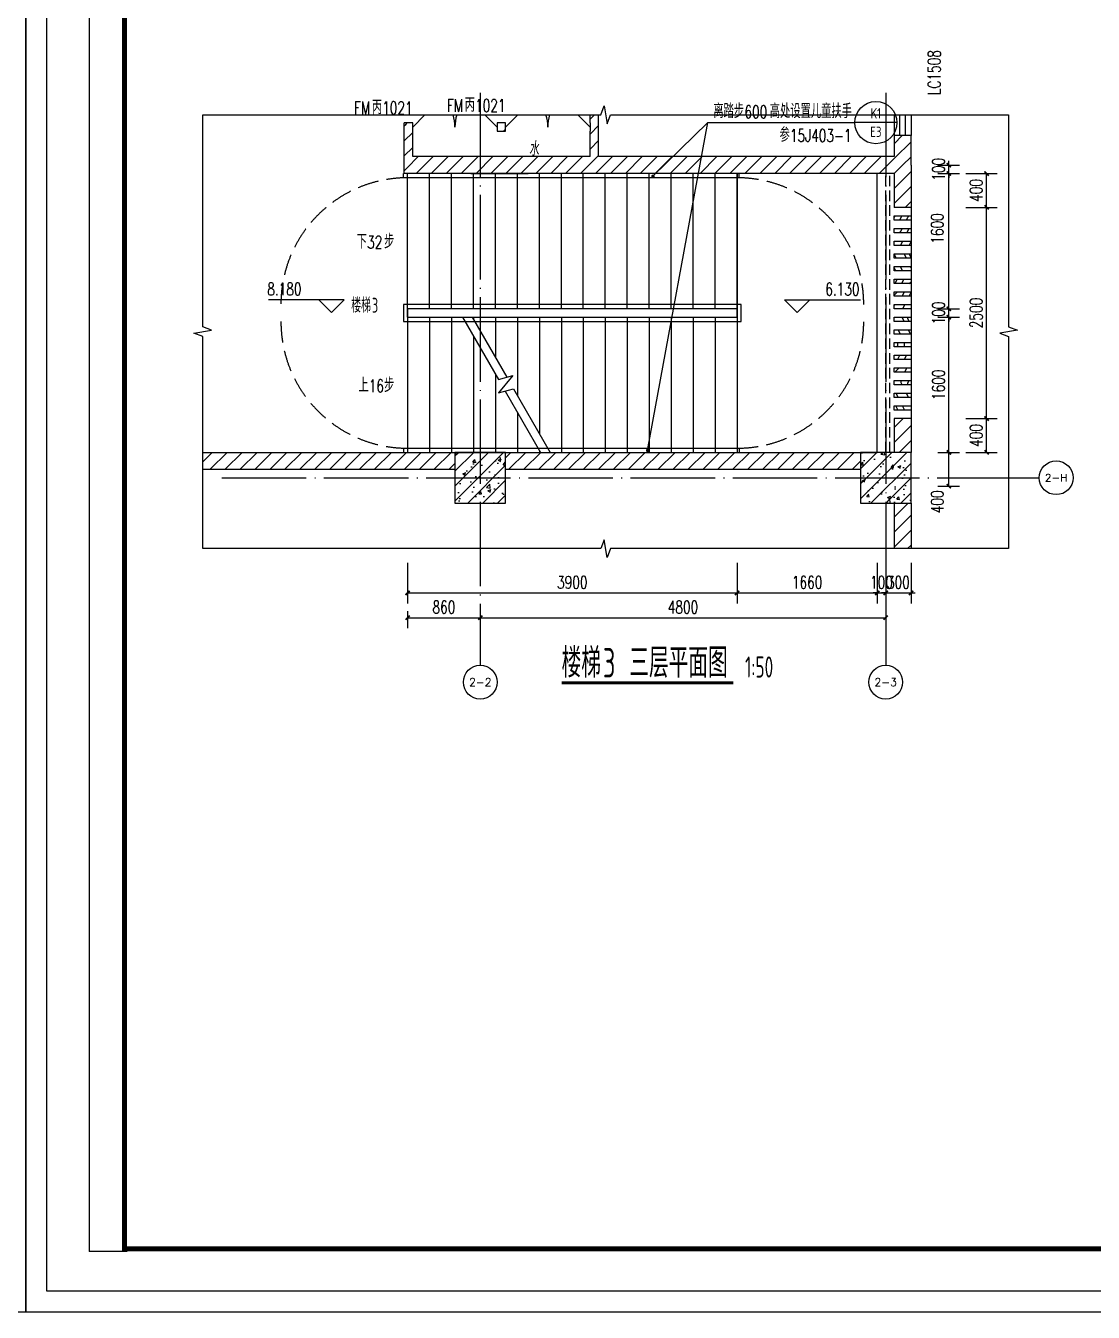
# Model space of a CAD drawing. Header units: millimetres. Extents: x -1048436 to -185795, y -983427 to 400387.
# Drawn here: x -536369 to -523730, y -688850 to -673625 of the extents above; entities that cross this region are included whole.
import ezdxf
from ezdxf.enums import TextEntityAlignment as Align

# ---------------------------------------------------------------- set-up
doc = ezdxf.new("R2010")
doc.units = ezdxf.units.MM
doc.header["$LTSCALE"] = 500
for name, pattern in [('A-FP_05$0$pln_L5$0$Col_L4$0$PHANTOM', [63.5, 31.75, -6.35, 6.35, -6.35, 6.35, -6.35]), ('DASH', [0.35, 0.25, -0.1]), ('DOTE', [2.42, 2, -0.2, 0.02, -0.2])]:
    doc.linetypes.add(name, pattern=pattern)
for name, color, linetype in [('C-SHET-TTLB', 11, 'Continuous'), ('COLUMN', 254, 'Continuous'), ('DIM_LEAD', 3, 'Continuous'), ('DIM_SYMB', 3, 'Continuous'), ('PUB_DIM', 3, 'Continuous'), ('PUB_HATCH', 8, 'Continuous'), ('PUB_TEXT', 7, 'Continuous'), ('STAIR', 2, 'Continuous'), ('WINDOW', 4, 'Continuous'), ('WINDOW_TEXT', 7, 'Continuous'), ('建-填充', 9, 'Continuous'), ('建-墙', 254, 'Continuous'), ('建-文字', 4, 'Continuous'), ('建-楼梯-扶手栏杆', 3, 'Continuous'), ('建-符号', 13, 'Continuous'), ('建-符号-门编号', 13, 'Continuous'), ('建-轴线', 16, 'DOTE'), ('建-门扇', 32, 'Continuous')]:
    doc.layers.add(name, color=color, linetype=linetype)
doc.styles.add('_TCH_AXIS', font='COMPLEX', dxfattribs={"bigfont": 'GBCBIG'})
doc.styles.add('_TCH_DIM', font='SIMPLEX', dxfattribs={"bigfont": 'GBCBIG'})
doc.styles.add('_TCH_DIM_T3', font='SIMPLEX', dxfattribs={"width": 0.705882, "bigfont": 'GBCBIG'})
doc.styles.add('_TCH_WINDOW', font='SIMPLEX', dxfattribs={"height": 3.5, "bigfont": 'GBCBIG'})
doc.styles.add('ECADI', font='hzs.shx', dxfattribs={"width": 0.7, "bigfont": 'hztxt.shx'})
doc.styles.add('XD2008', font='xd-hzs.shx', dxfattribs={"width": 0.7, "bigfont": 'xd-hztxt.shx'})
doc.dimstyles.new('_TCH_ARCH&&50', dxfattribs={"dimtxt": 148.75, "dimasz": 50, "dimexe": 125, "dimexo": 150, "dimgap": 50, "dimtad": 1, "dimdec": 0, "dimzin": 0, "dimdsep": 46, "dimtxsty": '_TCH_DIM_T3', "dimblk": 'ARCHTICK', "dimcen": 0.09, "dimclrt": 7, "dimazin": 2, "dimtfac": 1, "dimtdec": 0, "dimtix": 1, "dimtmove": 2, "dimatfit": 3, "dimldrblk": 'ARCHTICK', "dimfxl": 1, "dimtolj": 1, "dimtzin": 0, "dimarcsym": 0})
pattern_1 = [(45, (0, 89.76), (-88.388383, 88.388383), [])]
pattern_2 = [(45, (0, 0), (-88.388348, 88.388348), []), (50, (0, 0), (358.63009, -31.37607), [37.5, -412.5]), (355, (0, 0), (-69.37567, 376.09607), [30, -330]), (100.4514, (29.9, -2.6), (289.25469, 344.71977), [31.8701, -350.57106]), (46.1842, (0, 100), (533.62052, -82.7595), [56.25, -618.75]), (96.6356, (44.47, 93.1), (467.33135, 487.05894), [47.80514, -525.8565]), (351.1842, (0, 100), (467.33097, 487.0593), [45, -495]), (21, (50, 75), (298.45353, -201.30945), [37.5, -412.5]), (326, (50, 75), (121.65767, 362.57502), [30, -330]), (71.4514, (74.87, 58.22), (420.11131, 161.26525), [31.8701, -350.57106]), (37.5, (0, 0), (6.079928, 166.446927), [0, -326, 0, -335, 0, -331.25]), (7.5, (0, 0), (131.53477, 197.205856), [0, -191, 0, -318.5, 0, -126.25]), (327.5, (-111.5, 0), (266.911218, -11.277436), [0, -125, 0, -390, 0, -517.5]), (317.5, (-161.5, 0), (291.593085, 50.05249), [0, -162.5, 0, -259, 0, -367.5])]

# ---------------------------------------------------------------- blocks, each defined once
blk = doc.blocks.new('集团图框A1')
at = {"layer": 'C-SHET-TTLB'}
for p in [(259.85, -109.93), (268.85, -685.13)]:
    blk.add_line(p, (259.85, -685.13), dxfattribs=at)
for points in [[(1095.85, -95.53), (1095.85, -699.53), (244.85, -699.53), (244.85, -95.53)], [(1090.85, -100.53), (1090.85, -694.53), (249.85, -694.53), (249.85, -100.53)]]:
    blk.add_lwpolyline(points, close=True, dxfattribs=at)
at = {"layer": 'C-SHET-TTLB', "const_width": 1.2}
blk.add_lwpolyline([(268.25, -110.53), (1080.85, -110.53), (1080.85, -684.53), (268.25, -684.53)], close=True, dxfattribs=at)
at = {"color": 2, "style": 'ECADI', "width": 0.7}
for tag, p in [('序号1', (1009.72, -381.88)), ('记要1', (1037.92, -381.9)), ('日期1', (1073.26, -381.71)), ('序号2', (1009.72, -387.77)), ('记要2', (1037.92, -387.79)), ('日期2', (1073.26, -387.6)), ('序号3', (1009.72, -393.63)), ('记要3', (1037.92, -393.65)), ('日期3', (1073.26, -393.46)), ('序号4', (1009.72, -399.51)), ('记要4', (1037.92, -399.53)), ('日期4', (1073.26, -399.35)), ('合作设计单位', (1042.53, -542.75)), ('审定人', (1041.84, -561.74)), ('审核人', (1041.84, -571.23)), ('设计总负责人', (1041.84, -580.99)), ('专业负责人', (1041.84, -591.72)), ('校对人', (1041.84, -601.96)), ('设计人', (1041.84, -611.83)), ('建设单位上', (1044.38, -619.93)), ('建设单位中', (1044.38, -623.89)), ('建设单位下', (1044.38, -627.74)), ('项目名称上', (1044.35, -632.3)), ('项目名称中', (1044.35, -636.38)), ('项目名称下', (1044.35, -640.33)), ('子项', (1043.59, -646.93)), ('图名上', (1044.47, -653.59)), ('图名中', (1044.47, -657.5)), ('图名下', (1044.47, -661.62)), ('工程编号', (1027.1, -667.58)), ('阶段', (1063.92, -667.61)), ('比例', (1025.96, -674.19)), ('专业', (1063.72, -673.97)), ('日期', (1026.1, -680.73)), ('图别、图号', (1066.05, -680.84))]:
    blk.add_attdef(tag, text='', height=3.5, dxfattribs=at).set_placement(p, align=Align.MIDDLE)
blk = doc.blocks.new('A1')
blk.add_blockref('集团图框A1', (-609654.51, -640037.88))
blk = doc.blocks.new('_ArchTick')
at = {"color": 0, "linetype": 'ByBlock', "const_width": 0.4}
blk.add_lwpolyline([(-0.5, -0.5), (0.5, 0.5)], dxfattribs=at)
blk = doc.blocks.new('*D224')
at = {"layer": 'Defpoints', "color": 0, "transparency": 16777216}
for p in [(-525388, -675374), (-524993, -675374), (-525388, -675774)]:
    blk.add_point(p, dxfattribs=at)
at = {"layer": 'PUB_DIM', "color": 0, "lineweight": -2, "transparency": 16777216}
for p, q in [((-525238, -675374), (-524868, -675374)), ((-524993, -675774), (-524993, -675374)), ((-525238, -675774), (-524868, -675774))]:
    blk.add_line(p, q, dxfattribs=at)
at = {"layer": 'PUB_DIM', "color": 0, "lineweight": -2, "transparency": 16777216, "xscale": 50, "yscale": 50, "zscale": 50}
for p, rotation in [((-524993, -675374), 90), ((-524993, -675774), 270)]:
    blk.add_blockref('_ArchTick', p, dxfattribs=dict(at, rotation=rotation))
at = {"layer": 'PUB_DIM', "color": 7, "transparency": 16777216, "insert": (-525118, -675574), "char_height": 148.8, "attachment_point": 5, "rotation": 90, "style": '_TCH_DIM_T3'}
blk.add_mtext('\\A1;400', dxfattribs=at)
blk = doc.blocks.new('*D225')
at = {"layer": 'Defpoints', "color": 0, "transparency": 16777216}
for p in [(-525388, -675774), (-524993, -675774), (-525388, -678274)]:
    blk.add_point(p, dxfattribs=at)
at = {"layer": 'PUB_DIM', "color": 0, "lineweight": -2, "transparency": 16777216}
for p, q in [((-525238, -675774), (-524868, -675774)), ((-524993, -678274), (-524993, -675774)), ((-525238, -678274), (-524868, -678274))]:
    blk.add_line(p, q, dxfattribs=at)
at = {"layer": 'PUB_DIM', "color": 0, "lineweight": -2, "transparency": 16777216, "xscale": 50, "yscale": 50, "zscale": 50}
for p, rotation in [((-524993, -675774), 90), ((-524993, -678274), 270)]:
    blk.add_blockref('_ArchTick', p, dxfattribs=dict(at, rotation=rotation))
at = {"layer": 'PUB_DIM', "color": 7, "transparency": 16777216, "insert": (-525118, -677024), "char_height": 148.8, "attachment_point": 5, "rotation": 90, "style": '_TCH_DIM_T3'}
blk.add_mtext('\\A1;2500', dxfattribs=at)
blk = doc.blocks.new('*D226')
at = {"layer": 'Defpoints', "color": 0, "transparency": 16777216}
for p in [(-525388, -678274), (-524993, -678274), (-525388, -678674)]:
    blk.add_point(p, dxfattribs=at)
at = {"layer": 'PUB_DIM', "color": 0, "lineweight": -2, "transparency": 16777216}
for p, q in [((-525238, -678274), (-524868, -678274)), ((-524993, -678674), (-524993, -678274)), ((-525238, -678674), (-524868, -678674))]:
    blk.add_line(p, q, dxfattribs=at)
at = {"layer": 'PUB_DIM', "color": 0, "lineweight": -2, "transparency": 16777216, "xscale": 50, "yscale": 50, "zscale": 50}
for p, rotation in [((-524993, -678274), 90), ((-524993, -678674), 270)]:
    blk.add_blockref('_ArchTick', p, dxfattribs=dict(at, rotation=rotation))
at = {"layer": 'PUB_DIM', "color": 7, "transparency": 16777216, "insert": (-525118, -678474), "char_height": 148.8, "attachment_point": 5, "rotation": 90, "style": '_TCH_DIM_T3'}
blk.add_mtext('\\A1;400', dxfattribs=at)
blk = doc.blocks.new('*D2560')
at = {"layer": 'Defpoints', "color": 0, "transparency": 16777216}
for p in [(-531848, -680404), (-530988, -680404), (-530988, -680630)]:
    blk.add_point(p, dxfattribs=at)
at = {"layer": 'PUB_DIM', "color": 0, "lineweight": -2, "transparency": 16777216}
for p, q in [((-531848, -680554), (-531848, -680755)), ((-530988, -680554), (-530988, -680755)), ((-531848, -680630), (-530988, -680630))]:
    blk.add_line(p, q, dxfattribs=at)
at = {"layer": 'PUB_DIM', "color": 0, "lineweight": -2, "transparency": 16777216, "xscale": 50, "yscale": 50, "zscale": 50, "rotation": 180}
blk.add_blockref('_ArchTick', (-531848, -680630), dxfattribs=at)
at = {"layer": 'PUB_DIM', "color": 0, "lineweight": -2, "transparency": 16777216, "xscale": 50, "yscale": 50, "zscale": 50}
blk.add_blockref('_ArchTick', (-530988, -680630), dxfattribs=at)
at = {"layer": 'PUB_DIM', "color": 7, "transparency": 16777216, "insert": (-531418, -680505), "char_height": 148.8, "attachment_point": 5, "style": '_TCH_DIM_T3'}
blk.add_mtext('\\A1;860', dxfattribs=at)
blk = doc.blocks.new('*D2561')
at = {"layer": 'Defpoints', "color": 0, "transparency": 16777216}
for p in [(-530988, -680404), (-526188, -680404), (-526188, -680630)]:
    blk.add_point(p, dxfattribs=at)
at = {"layer": 'PUB_DIM', "color": 0, "lineweight": -2, "transparency": 16777216}
for p, q in [((-530988, -680554), (-530988, -680755)), ((-526188, -680554), (-526188, -680755)), ((-530988, -680630), (-526188, -680630))]:
    blk.add_line(p, q, dxfattribs=at)
at = {"layer": 'PUB_DIM', "color": 0, "lineweight": -2, "transparency": 16777216, "xscale": 50, "yscale": 50, "zscale": 50, "rotation": 180}
blk.add_blockref('_ArchTick', (-530988, -680630), dxfattribs=at)
at = {"layer": 'PUB_DIM', "color": 0, "lineweight": -2, "transparency": 16777216, "xscale": 50, "yscale": 50, "zscale": 50}
blk.add_blockref('_ArchTick', (-526188, -680630), dxfattribs=at)
at = {"layer": 'PUB_DIM', "color": 7, "transparency": 16777216, "insert": (-528588, -680505), "char_height": 148.8, "attachment_point": 5, "style": '_TCH_DIM_T3'}
blk.add_mtext('\\A1;4800', dxfattribs=at)
blk = doc.blocks.new('*D2562')
at = {"layer": 'Defpoints', "color": 0, "transparency": 16777216}
for p in [(-531848, -679831), (-527948, -679831), (-527948, -680337)]:
    blk.add_point(p, dxfattribs=at)
at = {"layer": 'PUB_DIM', "color": 0, "lineweight": -2, "transparency": 16777216}
for p, q in [((-531848, -679981), (-531848, -680462)), ((-527948, -679981), (-527948, -680462)), ((-531848, -680337), (-527948, -680337))]:
    blk.add_line(p, q, dxfattribs=at)
at = {"layer": 'PUB_DIM', "color": 0, "lineweight": -2, "transparency": 16777216, "xscale": 50, "yscale": 50, "zscale": 50, "rotation": 180}
blk.add_blockref('_ArchTick', (-531848, -680337), dxfattribs=at)
at = {"layer": 'PUB_DIM', "color": 0, "lineweight": -2, "transparency": 16777216, "xscale": 50, "yscale": 50, "zscale": 50}
blk.add_blockref('_ArchTick', (-527948, -680337), dxfattribs=at)
at = {"layer": 'PUB_DIM', "color": 7, "transparency": 16777216, "insert": (-529898, -680212), "char_height": 148.8, "attachment_point": 5, "style": '_TCH_DIM_T3'}
blk.add_mtext('\\A1;3900', dxfattribs=at)
blk = doc.blocks.new('*D2563')
at = {"layer": 'Defpoints', "color": 0, "transparency": 16777216}
for p in [(-527948, -679831), (-526288, -679831), (-526288, -680337)]:
    blk.add_point(p, dxfattribs=at)
at = {"layer": 'PUB_DIM', "color": 0, "lineweight": -2, "transparency": 16777216}
for p, q in [((-527948, -679981), (-527948, -680462)), ((-526288, -679981), (-526288, -680462)), ((-527948, -680337), (-526288, -680337))]:
    blk.add_line(p, q, dxfattribs=at)
at = {"layer": 'PUB_DIM', "color": 0, "lineweight": -2, "transparency": 16777216, "xscale": 50, "yscale": 50, "zscale": 50, "rotation": 180}
blk.add_blockref('_ArchTick', (-527948, -680337), dxfattribs=at)
at = {"layer": 'PUB_DIM', "color": 0, "lineweight": -2, "transparency": 16777216, "xscale": 50, "yscale": 50, "zscale": 50}
blk.add_blockref('_ArchTick', (-526288, -680337), dxfattribs=at)
at = {"layer": 'PUB_DIM', "color": 7, "transparency": 16777216, "insert": (-527118, -680212), "char_height": 148.8, "attachment_point": 5, "style": '_TCH_DIM_T3'}
blk.add_mtext('\\A1;1660', dxfattribs=at)
blk = doc.blocks.new('*D2564')
at = {"layer": 'Defpoints', "color": 0, "transparency": 16777216}
for p in [(-526288, -679831), (-526188, -679831), (-526188, -680337)]:
    blk.add_point(p, dxfattribs=at)
at = {"layer": 'PUB_DIM', "color": 0, "lineweight": -2, "transparency": 16777216}
for p, q in [((-526288, -679981), (-526288, -680462)), ((-526188, -679981), (-526188, -680462)), ((-526288, -680337), (-526338, -680337)), ((-526288, -680337), (-526188, -680337)), ((-526188, -680337), (-526138, -680337))]:
    blk.add_line(p, q, dxfattribs=at)
at = {"layer": 'PUB_DIM', "color": 0, "lineweight": -2, "transparency": 16777216, "xscale": 50, "yscale": 50, "zscale": 50}
blk.add_blockref('_ArchTick', (-526288, -680337), dxfattribs=at)
at = {"layer": 'PUB_DIM', "color": 0, "lineweight": -2, "transparency": 16777216, "xscale": 50, "yscale": 50, "zscale": 50, "rotation": 180}
blk.add_blockref('_ArchTick', (-526188, -680337), dxfattribs=at)
at = {"layer": 'PUB_DIM', "color": 7, "transparency": 16777216, "insert": (-526238, -680212), "char_height": 148.8, "attachment_point": 5, "style": '_TCH_DIM_T3'}
blk.add_mtext('\\A1;100', dxfattribs=at)
blk = doc.blocks.new('*D2565')
at = {"layer": 'Defpoints', "color": 0, "transparency": 16777216}
for p in [(-526188, -679831), (-525888, -679831), (-525888, -680337)]:
    blk.add_point(p, dxfattribs=at)
at = {"layer": 'PUB_DIM', "color": 0, "lineweight": -2, "transparency": 16777216}
for p, q in [((-526188, -679981), (-526188, -680462)), ((-525888, -679981), (-525888, -680462)), ((-526188, -680337), (-526238, -680337)), ((-526188, -680337), (-525888, -680337)), ((-525888, -680337), (-525838, -680337))]:
    blk.add_line(p, q, dxfattribs=at)
at = {"layer": 'PUB_DIM', "color": 0, "lineweight": -2, "transparency": 16777216, "xscale": 50, "yscale": 50, "zscale": 50}
blk.add_blockref('_ArchTick', (-526188, -680337), dxfattribs=at)
at = {"layer": 'PUB_DIM', "color": 0, "lineweight": -2, "transparency": 16777216, "xscale": 50, "yscale": 50, "zscale": 50, "rotation": 180}
blk.add_blockref('_ArchTick', (-525888, -680337), dxfattribs=at)
at = {"layer": 'PUB_DIM', "color": 7, "transparency": 16777216, "insert": (-526038, -680212), "char_height": 148.8, "attachment_point": 5, "style": '_TCH_DIM_T3'}
blk.add_mtext('\\A1;300', dxfattribs=at)
blk = doc.blocks.new('*D2581')
at = {"layer": 'Defpoints', "color": 0, "transparency": 16777216}
for p in [(-525721, -675274), (-525721, -675374), (-525440, -675274)]:
    blk.add_point(p, dxfattribs=at)
at = {"layer": 'PUB_DIM', "color": 0, "lineweight": -2, "transparency": 16777216}
for p, q in [((-525440, -675274), (-525440, -675224)), ((-525571, -675274), (-525315, -675274)), ((-525571, -675374), (-525315, -675374)), ((-525440, -675374), (-525440, -675274)), ((-525440, -675374), (-525440, -675424))]:
    blk.add_line(p, q, dxfattribs=at)
at = {"layer": 'PUB_DIM', "color": 0, "lineweight": -2, "transparency": 16777216, "xscale": 50, "yscale": 50, "zscale": 50}
for p, rotation in [((-525440, -675274), 270), ((-525440, -675374), 90)]:
    blk.add_blockref('_ArchTick', p, dxfattribs=dict(at, rotation=rotation))
at = {"layer": 'PUB_DIM', "color": 7, "transparency": 16777216, "insert": (-525564, -675324), "char_height": 148.8, "attachment_point": 5, "rotation": 90, "style": '_TCH_DIM_T3'}
blk.add_mtext('\\A1;100', dxfattribs=at)
blk = doc.blocks.new('*D2582')
at = {"layer": 'Defpoints', "color": 0, "transparency": 16777216}
for p in [(-525721, -675374), (-525440, -675374), (-525721, -676974)]:
    blk.add_point(p, dxfattribs=at)
at = {"layer": 'PUB_DIM', "color": 0, "lineweight": -2, "transparency": 16777216}
for p, q in [((-525571, -675374), (-525315, -675374)), ((-525440, -676974), (-525440, -675374)), ((-525571, -676974), (-525315, -676974))]:
    blk.add_line(p, q, dxfattribs=at)
at = {"layer": 'PUB_DIM', "color": 0, "lineweight": -2, "transparency": 16777216, "xscale": 50, "yscale": 50, "zscale": 50}
for p, rotation in [((-525440, -675374), 90), ((-525440, -676974), 270)]:
    blk.add_blockref('_ArchTick', p, dxfattribs=dict(at, rotation=rotation))
at = {"layer": 'PUB_DIM', "color": 7, "transparency": 16777216, "insert": (-525577, -676024), "char_height": 148.8, "attachment_point": 5, "rotation": 90, "style": '_TCH_DIM_T3'}
blk.add_mtext('\\A1;1600', dxfattribs=at)
blk = doc.blocks.new('*D2583')
at = {"layer": 'Defpoints', "color": 0, "transparency": 16777216}
for p in [(-525721, -676974), (-525440, -676974), (-525721, -677074)]:
    blk.add_point(p, dxfattribs=at)
at = {"layer": 'PUB_DIM', "color": 0, "lineweight": -2, "transparency": 16777216}
for p, q in [((-525571, -676974), (-525315, -676974)), ((-525440, -676974), (-525440, -676924)), ((-525440, -677074), (-525440, -676974)), ((-525571, -677074), (-525315, -677074)), ((-525440, -677074), (-525440, -677124))]:
    blk.add_line(p, q, dxfattribs=at)
at = {"layer": 'PUB_DIM', "color": 0, "lineweight": -2, "transparency": 16777216, "xscale": 50, "yscale": 50, "zscale": 50}
for p, rotation in [((-525440, -676974), 270), ((-525440, -677074), 90)]:
    blk.add_blockref('_ArchTick', p, dxfattribs=dict(at, rotation=rotation))
at = {"layer": 'PUB_DIM', "color": 7, "transparency": 16777216, "insert": (-525564, -677024), "char_height": 148.8, "attachment_point": 5, "rotation": 90, "style": '_TCH_DIM_T3'}
blk.add_mtext('\\A1;100', dxfattribs=at)
blk = doc.blocks.new('*D2584')
at = {"layer": 'Defpoints', "color": 0, "transparency": 16777216}
for p in [(-525721, -677074), (-525440, -677074), (-525721, -678674)]:
    blk.add_point(p, dxfattribs=at)
at = {"layer": 'PUB_DIM', "color": 0, "lineweight": -2, "transparency": 16777216}
for p, q in [((-525571, -677074), (-525315, -677074)), ((-525440, -678674), (-525440, -677074)), ((-525571, -678674), (-525315, -678674))]:
    blk.add_line(p, q, dxfattribs=at)
at = {"layer": 'PUB_DIM', "color": 0, "lineweight": -2, "transparency": 16777216, "xscale": 50, "yscale": 50, "zscale": 50}
for p, rotation in [((-525440, -677074), 90), ((-525440, -678674), 270)]:
    blk.add_blockref('_ArchTick', p, dxfattribs=dict(at, rotation=rotation))
at = {"layer": 'PUB_DIM', "color": 7, "transparency": 16777216, "insert": (-525564, -677874), "char_height": 148.8, "attachment_point": 5, "rotation": 90, "style": '_TCH_DIM_T3'}
blk.add_mtext('\\A1;1600', dxfattribs=at)
blk = doc.blocks.new('*D2585')
at = {"layer": 'Defpoints', "color": 0, "transparency": 16777216}
for p in [(-525721, -678674), (-525440, -678674), (-525721, -679074)]:
    blk.add_point(p, dxfattribs=at)
at = {"layer": 'PUB_DIM', "color": 0, "lineweight": -2, "transparency": 16777216}
for p, q in [((-525571, -678674), (-525315, -678674)), ((-525440, -679074), (-525440, -678674)), ((-525571, -679074), (-525315, -679074))]:
    blk.add_line(p, q, dxfattribs=at)
at = {"layer": 'PUB_DIM', "color": 0, "lineweight": -2, "transparency": 16777216, "xscale": 50, "yscale": 50, "zscale": 50}
for p, rotation in [((-525440, -678674), 90), ((-525440, -679074), 270)]:
    blk.add_blockref('_ArchTick', p, dxfattribs=dict(at, rotation=rotation))
at = {"layer": 'PUB_DIM', "color": 7, "transparency": 16777216, "insert": (-525577, -679259), "char_height": 148.8, "attachment_point": 5, "rotation": 90, "style": '_TCH_DIM_T3'}
blk.add_mtext('\\A1;400', dxfattribs=at)

msp = doc.modelspace()

# ---------------------------------------------------------------- hatches: boundary and pattern name
at = {"layer": 'PUB_HATCH'}
h = msp.add_hatch(dxfattribs=at)
h.set_pattern_fill('钢筋混凝土', color=256, scale=50, style=0)
h.set_pattern_definition(pattern_2)
h.paths.add_polyline_path([(-531287.8, -679274.3), (-530687.8, -679274.3), (-530687.8, -678674.3), (-531287.8, -678674.3)])
h = msp.add_hatch(dxfattribs=at)
h.set_pattern_fill('钢筋混凝土', color=256, scale=50, style=0)
h.set_pattern_definition(pattern_2)
h.paths.add_polyline_path([(-526487.8, -679274.3), (-525887.8, -679274.3), (-525887.8, -678674.3), (-526487.8, -678674.3)])
at = {"layer": '建-填充'}
h = msp.add_hatch(dxfattribs=at)
h.set_pattern_fill('普通砖', color=256, scale=50, style=0)
h.set_pattern_definition(pattern_1)
h.paths.add_polyline_path([(-531887.9, -675374.3), (-531787.8, -675174.3), (-531787.8, -674874.3), (-531887.8, -674774.3)])
h = msp.add_hatch(dxfattribs=at)
h.set_pattern_fill('普通砖', color=256, scale=50, style=0)
h.set_pattern_definition(pattern_1)
h.paths.add_polyline_path([(-531787.8, -674874.3), (-531787.8, -674774.3), (-531887.8, -674774.3)])
h = msp.add_hatch(dxfattribs=at)
h.set_pattern_fill('普通砖', color=256, scale=50, style=0)
h.set_pattern_definition(pattern_1)
h.paths.add_polyline_path([(-530688.1, -674774.3), (-530787.8, -674774.3), (-530787.8, -674874.3), (-530688.1, -674874.3)])
h = msp.add_hatch(dxfattribs=at)
h.set_pattern_fill('普通砖', color=256, scale=50, style=0)
h.set_pattern_definition(pattern_1)
h.paths.add_polyline_path([(-529686.5, -674774.3), (-529688.1, -674774.3), (-529688.1, -674874.3), (-529686.5, -674874.3), (-529653.2, -674807.7)])
h = msp.add_hatch(dxfattribs=at)
h.set_pattern_fill('普通砖', color=256, scale=50, style=0)
h.set_pattern_definition(pattern_1)
h.paths.add_polyline_path([(-529653.3, -675241), (-529586.6, -675174.3), (-529586.5, -674774.3), (-529653.2, -674807.7), (-529686.5, -674874.3), (-529686.6, -675174.3)])
h = msp.add_hatch(dxfattribs=at)
h.set_pattern_fill('普通砖', color=256, scale=50, style=0)
h.set_pattern_definition(pattern_1)
h.paths.add_polyline_path([(-529653.2, -674807.7), (-529586.5, -674774.3), (-529586.5, -674679.5), (-529686.5, -674679.4), (-529686.5, -674774.3)])
h = msp.add_hatch(dxfattribs=at)
h.set_pattern_fill('普通砖', color=256, scale=50, style=0)
h.set_pattern_definition(pattern_1)
h.paths.add_polyline_path([(-525887.8, -675274.3), (-525887.8, -674924.3), (-526087.8, -674924.3), (-526087.8, -675174.3), (-526021.2, -675274.3)])
h = msp.add_hatch(dxfattribs=at)
h.set_pattern_fill('普通砖', color=256, scale=50, style=0)
h.set_pattern_definition(pattern_1)
h.paths.add_polyline_path([(-529653.3, -675241), (-529686.6, -675174.3), (-531787.8, -675174.3), (-531887.9, -675374.3), (-529686.6, -675374.3)])
h = msp.add_hatch(dxfattribs=at)
h.set_pattern_fill('普通砖', color=256, scale=50, style=0)
h.set_pattern_definition(pattern_1)
h.paths.add_polyline_path([(-526021.2, -675274.3), (-526087.8, -675174.3), (-529586.6, -675174.3), (-529653.3, -675241), (-529686.6, -675374.3), (-526087.8, -675374.3)])
h = msp.add_hatch(dxfattribs=at)
h.set_pattern_fill('普通砖', color=256, scale=50, style=0)
h.set_pattern_definition(pattern_1)
h.paths.add_polyline_path([(-526021.2, -675274.3), (-526087.8, -675374.3), (-526087.8, -675774.3), (-525887.8, -675774.3), (-525887.8, -675274.3)])
at = {"layer": '建-填充', "linetype": 'A-FP_05$0$pln_L5$0$Col_L4$0$PHANTOM'}
h = msp.add_hatch(dxfattribs=at)
h.set_pattern_fill('木纹01', color=256, scale=200, angle=90)
h.set_pattern_definition([(90, (-1109725.7, 42628.4), (-800, 800), [40, -760]), (90, (-1109805.7, 42068.4), (-800, 800), [80, -720]), (90, (-1109845.7, 42588.4), (-800, 800), [40, -760]), (90, (-1109925.7, 42108.4), (-800, 800), [40, -760]), (90, (-1109965.7, 42588.4), (-800, 800), [40, -760]), (90, (-1110005.7, 42148.4), (-800, 800), [40, -760]), (90, (-1110045.7, 42588.4), (-800, 800), [40, -760]), (90, (-1110125.7, 42148.4), (-800, 800), [40, -440, 40, -280]), (90, (-1110205.7, 42148.4), (-800, 800), [80, -400, 40, -280]), (90, (-1110325.7, 42108.4), (-800, 800), [40, -120, 40, -320, 40, -240]), (90, (-1110405.7, 42068.4), (-800, 800), [40, -160, 80, -520]), (90, (-1110445.7, 42588.4), (-800, 800), [40, -760]), (90, (-1110485.7, 42068.4), (-800, 800), [40, -200, 40, -520]), (135, (-1109725.7, 41988.4), (-800, 1e-13), [113.1368, -1018.23405]), (135, (-1109725.7, 42668.4), (-800, 1e-13), [226.27416, -905.0967]), (135, (-1110125.7, 42668.4), (-800, 1e-13), [56.568, -1074.80285]), (135, (-1110205.7, 41988.4), (-800, 1e-13), [169.7056, -961.66525]), (135, (-1110205.7, 42668.4), (-800, 1e-13), [282.8427, -848.5281]), (135, (-1110325.7, 42668.4), (-800, 1e-13), [169.7056, -961.66525]), (45, (-1110405.7, 42508.4), (2e-13, 800), [56.568, -1074.80285]), (45, (-1109765.7, 42228.4), (2e-13, 800), [113.1368, -1018.23405]), (45, (-1110085.7, 42268.4), (2e-13, 800), [113.1368, -1018.23405]), (45, (-1109925.7, 42508.4), (2e-13, 800), [113.1368, -1018.23405]), (45, (-1110245.7, 42468.4), (2e-13, 800), [113.1368, -1018.23405]), (45, (-1110325.7, 42508.4), (2e-13, 800), [169.7056, -961.66525]), (45, (-1109845.7, 42308.4), (2e-13, 800), [169.7056, -961.66525]), (45, (-1109885.7, 42428.4), (2e-13, 800), [169.7056, -961.66525]), (45, (-1110165.7, 42308.4), (2e-13, 800), [169.7056, -961.66525]), (45, (-1110205.7, 42388.4), (2e-13, 800), [169.7056, -961.66525]), (116.56505, (-1109885.7, 42028.4), (-3e-07, 800), [89.4427, -1699.41166]), (116.56505, (-1109845.7, 42628.4), (-3e-07, 800), [357.7709, -1431.0835]), (116.56505, (-1109965.7, 42628.4), (-3e-07, 800), [357.7709, -1431.0835]), (116.56505, (-1110045.7, 42628.4), (-3e-07, 800), [357.7712, -536, 178.888, -716.19518]), (116.56505, (-1110165.7, 42708.4), (-3e-07, 800), [89.4427, -1699.41166]), (116.56505, (-1110445.7, 41988.4), (-3e-07, 800), [89.4427, -1699.41166]), (116.56505, (-1110445.7, 42628.4), (-3e-07, 800), [178.88544, -1609.96894]), (63.43495, (-1109725.7, 42428.4), (3e-07, 800), [178.88544, -1609.96894]), (63.43495, (-1109925.7, 42148.4), (3e-07, 800), [178.88544, -1609.96894]), (63.43495, (-1109805.7, 42148.4), (3e-07, 800), [89.4427, -1699.40894]), (63.43495, (-1110005.7, 42188.4), (3e-07, 800), [268.32816, -1520.5262]), (63.43495, (-1110005.7, 42348.4), (3e-07, 800), [178.88544, -1609.96894]), (63.43495, (-1110045.7, 42428.4), (3e-07, 800), [178.88544, -1609.96894]), (63.43495, (-1110125.7, 42188.4), (3e-07, 800), [89.4427, -1699.40894]), (63.43495, (-1110205.7, 42228.4), (3e-07, 800), [89.4427, -1699.40894]), (63.43495, (-1110365.7, 42548.4), (3e-07, 800), [89.4427, -1699.40894]), (63.43495, (-1110085.7, 42508.4), (3e-07, 800), [89.4427, -1699.40894]), (63.43495, (-1110325.7, 42148.4), (3e-07, 800), [268.32816, -1520.5262]), (63.43495, (-1110405.7, 42108.4), (3e-07, 800), [178.88544, -1609.96894]), (63.43495, (-1110165.7, 42548.4), (3e-07, 800), [89.44, -804.96, 89.44, -805.01438]), (63.43495, (-1110325.7, 42308.4), (3e-07, 800), [178.88544, -1609.96894]), (63.43495, (-1110405.7, 42348.4), (3e-07, 800), [178.88544, -1609.96894]), (63.43495, (-1110485.7, 42108.4), (3e-07, 800), [178.88544, -1609.96894]), (63.43495, (-1110485.7, 42348.4), (3e-07, 800), [178.88544, -1609.96894])])
h.paths.add_polyline_path([(-526087.8, -675924.3), (-526087.8, -675874.3), (-525887.8, -675874.3), (-525887.8, -675924.3)])
h.paths.add_polyline_path([(-526087.8, -676074.3), (-526087.8, -676024.3), (-525887.8, -676024.3), (-525887.8, -676074.3)])
h.paths.add_polyline_path([(-526087.8, -676224.3), (-526087.8, -676174.3), (-525887.8, -676174.3), (-525887.8, -676224.3)])
h.paths.add_polyline_path([(-526087.8, -676374.3), (-526087.8, -676324.3), (-525887.8, -676324.3), (-525887.8, -676374.3)])
h.paths.add_polyline_path([(-526087.8, -676524.3), (-526087.8, -676474.3), (-525887.8, -676474.3), (-525887.8, -676524.3)])
h.paths.add_polyline_path([(-526087.8, -676674.3), (-526087.8, -676624.3), (-525887.8, -676624.3), (-525887.8, -676674.3)])
h.paths.add_polyline_path([(-526087.8, -676824.3), (-526087.8, -676774.3), (-525887.8, -676774.3), (-525887.8, -676824.3)])
h.paths.add_polyline_path([(-526087.8, -676974.3), (-526087.8, -676924.3), (-525887.8, -676924.3), (-525887.8, -676974.3)])
h.paths.add_polyline_path([(-526087.8, -677124.3), (-526087.8, -677074.3), (-525887.8, -677074.3), (-525887.8, -677124.3)])
h.paths.add_polyline_path([(-526087.8, -677274.3), (-526087.8, -677224.3), (-525887.8, -677224.3), (-525887.8, -677274.3)])
h.paths.add_polyline_path([(-526087.8, -677424.3), (-526087.8, -677374.3), (-525887.8, -677374.3), (-525887.8, -677424.3)])
h.paths.add_polyline_path([(-526087.8, -677574.3), (-526087.8, -677524.3), (-525887.8, -677524.3), (-525887.8, -677574.3)])
h.paths.add_polyline_path([(-526087.8, -677724.3), (-526087.8, -677674.3), (-525887.8, -677674.3), (-525887.8, -677724.3)])
h.paths.add_polyline_path([(-526087.8, -677874.3), (-526087.8, -677824.3), (-525887.8, -677824.3), (-525887.8, -677874.3)])
h.paths.add_polyline_path([(-526087.8, -678024.3), (-526087.8, -677974.3), (-525887.8, -677974.3), (-525887.8, -678024.3)])
h.paths.add_polyline_path([(-526087.8, -678174.3), (-526087.8, -678124.3), (-525887.8, -678124.3), (-525887.8, -678174.3)])
at = {"layer": '建-填充'}
h = msp.add_hatch(dxfattribs=at)
h.set_pattern_fill('普通砖', color=256, scale=50, style=0)
h.set_pattern_definition(pattern_1)
h.paths.add_polyline_path([(-526087.8, -678674.3), (-525887.8, -678674.3), (-525887.8, -678274.3), (-526087.8, -678274.3)])
h = msp.add_hatch(dxfattribs=at)
h.set_pattern_fill('普通砖', color=256, scale=50, style=0)
h.set_pattern_definition(pattern_1)
h.paths.add_polyline_path([(-531287.8, -678874.3), (-531287.8, -678674.3), (-534273, -678674.3), (-534273, -678874.3)])
h = msp.add_hatch(dxfattribs=at)
h.set_pattern_fill('普通砖', color=256, scale=50, style=0)
h.set_pattern_definition(pattern_1)
h.paths.add_polyline_path([(-526487.8, -678874.3), (-526487.8, -678674.3), (-530687.8, -678674.3), (-530687.8, -678874.3)])
h = msp.add_hatch(dxfattribs=at)
h.set_pattern_fill('普通砖', color=256, scale=50, style=0)
h.set_pattern_definition(pattern_1)
h.paths.add_polyline_path([(-525887.8, -679274.3), (-526087.8, -679274.3), (-526087.8, -679812), (-525887.8, -679812)])

# ---------------------------------------------------------------- linework, layer by layer
msp.add_line((-525887.8, -675724.3), (-525887.8, -678674.3))
for points in [[(-526087.8, -675924.3), (-526087.8, -675874.3), (-525887.8, -675874.3), (-525887.8, -675924.3)], [(-526087.8, -676074.3), (-526087.8, -676024.3), (-525887.8, -676024.3), (-525887.8, -676074.3)], [(-526087.8, -676224.3), (-526087.8, -676174.3), (-525887.8, -676174.3), (-525887.8, -676224.3)], [(-526087.8, -676374.3), (-526087.8, -676324.3), (-525887.8, -676324.3), (-525887.8, -676374.3)], [(-526087.8, -676524.3), (-526087.8, -676474.3), (-525887.8, -676474.3), (-525887.8, -676524.3)], [(-526087.8, -676674.3), (-526087.8, -676624.3), (-525887.8, -676624.3), (-525887.8, -676674.3)], [(-526087.8, -676824.3), (-526087.8, -676774.3), (-525887.8, -676774.3), (-525887.8, -676824.3)], [(-526087.8, -676974.3), (-526087.8, -676924.3), (-525887.8, -676924.3), (-525887.8, -676974.3)], [(-526087.8, -677124.3), (-526087.8, -677074.3), (-525887.8, -677074.3), (-525887.8, -677124.3)], [(-526087.8, -677274.3), (-526087.8, -677224.3), (-525887.8, -677224.3), (-525887.8, -677274.3)], [(-526087.8, -677424.3), (-526087.8, -677374.3), (-525887.8, -677374.3), (-525887.8, -677424.3)], [(-526087.8, -677574.3), (-526087.8, -677524.3), (-525887.8, -677524.3), (-525887.8, -677574.3)], [(-526087.8, -677724.3), (-526087.8, -677674.3), (-525887.8, -677674.3), (-525887.8, -677724.3)], [(-526087.8, -677874.3), (-526087.8, -677824.3), (-525887.8, -677824.3), (-525887.8, -677874.3)], [(-526087.8, -678024.3), (-526087.8, -677974.3), (-525887.8, -677974.3), (-525887.8, -678024.3)], [(-526087.8, -678174.3), (-526087.8, -678124.3), (-525887.8, -678124.3), (-525887.8, -678174.3)]]:
    msp.add_lwpolyline(points, close=True)
at = {"layer": 'COLUMN'}
for p, q in [((-530687.8, -678674.3), (-531287.8, -678674.3)), ((-531287.8, -678674.3), (-531287.8, -679274.3)), ((-530687.8, -679274.3), (-530687.8, -678674.3)), ((-525887.8, -678674.3), (-526487.8, -678674.3)), ((-526487.8, -678674.3), (-526487.8, -679274.3)), ((-525887.8, -679274.3), (-525887.8, -678674.3)), ((-531287.8, -679274.3), (-530687.8, -679274.3)), ((-526487.8, -679274.3), (-525887.8, -679274.3))]:
    msp.add_line(p, q, dxfattribs=at)
at = {"layer": 'DIM_LEAD'}
for p, q in [((-529007.3, -678651.4), (-528295, -674771.3)), ((-528943.4, -675405.7), (-528295, -674771.3)), ((-528295, -674771.3), (-526554.3, -674771.3))]:
    msp.add_line(p, q, dxfattribs=at)
at = {"layer": 'DIM_LEAD', "const_width": 20}
for points in [[(-528950.5, -675412.7, 1), (-528936.2, -675398.7, 1)], [(-529009.1, -678661.2, 1), (-529005.5, -678641.5, 1)]]:
    msp.add_lwpolyline(points, format="xyb", close=True, dxfattribs=at)
at = {"layer": 'DIM_SYMB'}
for points in [[(-531977.8, -676174.3, 0, 0, 0), (-527147.8, -676174.3, 0, 0, 0), (-527147.8, -677874.3, 0, 0, 0), (-530397.8, -677874.3, 40, 0, 0), (-530547.8, -677874.3, 0, 0, 0)], [(-531977.8, -677874.3, 0, 0, 0), (-530957.8, -677874.3, 40, 0, 0), (-530807.8, -677874.3, 0, 0, 0)]]:
    msp.add_lwpolyline(points, format="xyseb", dxfattribs=at)
at = {"layer": 'PUB_HATCH', "color": 8, "linetype": 'DASH', "ltscale": 2}
msp.add_line((-530215.9, -678674.3), (-527947.8, -678674.3), dxfattribs=at)
for centre, start, end in [((-531847.8, -676924.3), 90, 180), ((-527947.8, -676924.3), 0, 90), ((-531847.8, -677124.3), 180, 270), ((-527947.8, -677124.3), 270, 0)]:
    msp.add_arc(centre, 1500, start, end, dxfattribs=at)
at = {"layer": 'STAIR'}
for p, q in [((-527922.8, -675374.3), (-531897.8, -675374.3)), ((-531897.8, -675424.3), (-531897.8, -675374.3)), ((-527947.8, -675374.3), (-531847.8, -675374.3)), ((-531847.8, -676974.3), (-531847.8, -675374.3)), ((-531587.8, -676974.3), (-531587.8, -675374.3)), ((-531327.8, -676974.3), (-531327.8, -675374.3)), ((-531067.8, -676974.3), (-531067.8, -675374.3)), ((-530807.8, -676974.3), (-530807.8, -675374.3)), ((-530547.8, -676974.3), (-530547.8, -675374.3)), ((-530287.8, -676974.3), (-530287.8, -675374.3)), ((-530027.8, -676974.3), (-530027.8, -675374.3)), ((-529767.8, -676974.3), (-529767.8, -675374.3)), ((-529507.8, -676974.3), (-529507.8, -675374.3)), ((-529247.8, -676974.3), (-529247.8, -675374.3)), ((-528987.8, -676974.3), (-528987.8, -675374.3)), ((-528727.8, -676974.3), (-528727.8, -675374.3)), ((-528467.8, -676974.3), (-528467.8, -675374.3)), ((-528207.8, -676974.3), (-528207.8, -675374.3)), ((-527947.8, -676974.3), (-527947.8, -675374.3)), ((-526287.8, -675374.3), (-527947.8, -675374.3)), ((-527947.8, -675374.3), (-527947.8, -678674.3)), ((-527922.8, -675424.3), (-527922.8, -675374.3)), ((-526287.8, -678674.3), (-526287.8, -675374.3)), ((-527922.8, -675424.3), (-531897.8, -675424.3)), ((-531897.8, -676924.3), (-531897.8, -677124.3)), ((-527897.8, -676924.3), (-531897.8, -676924.3)), ((-531847.8, -677074.3), (-531847.8, -676974.3)), ((-527947.8, -676974.3), (-531847.8, -676974.3)), ((-531847.8, -676974.3), (-531847.8, -677074.3)), ((-527947.8, -676974.3), (-531847.8, -676974.3)), ((-527947.8, -677074.3), (-527947.8, -676974.3)), ((-527897.8, -677124.3), (-527897.8, -676924.3)), ((-531897.8, -677124.3), (-527897.8, -677124.3)), ((-531847.8, -677074.3), (-531197.4, -677074.3)), ((-531847.8, -677074.3), (-531847.8, -678674.3)), ((-531847.8, -677074.3), (-527947.8, -677074.3)), ((-531587.8, -677074.3), (-531587.8, -678674.3)), ((-531327.8, -677074.3), (-531327.8, -678674.3)), ((-531197.4, -677074.3), (-530772.7, -677809.9)), ((-531082, -677074.3), (-527947.8, -677074.3)), ((-531082, -677074.3), (-530672.7, -677783.1)), ((-531067.8, -677074.3), (-531067.8, -677098.8)), ((-530807.8, -677074.3), (-530807.8, -677549.1)), ((-530547.8, -677074.3), (-530547.8, -677999.5)), ((-530287.8, -677074.3), (-530287.8, -678449.8)), ((-530027.8, -677074.3), (-530027.8, -678674.3)), ((-529767.8, -677074.3), (-529767.8, -678674.3)), ((-529507.8, -677074.3), (-529507.8, -678674.3)), ((-529247.8, -677074.3), (-529247.8, -678674.3)), ((-528987.8, -677074.3), (-528987.8, -678674.3)), ((-528727.8, -677074.3), (-528727.8, -678674.3)), ((-528467.8, -677074.3), (-528467.8, -678674.3)), ((-528207.8, -677074.3), (-528207.8, -678674.3)), ((-527947.8, -677074.3), (-527947.8, -678674.3)), ((-531067.8, -677298.8), (-531067.8, -678674.3)), ((-530807.8, -677749.1), (-530807.8, -678674.3)), ((-530600.4, -677763.7), (-530773.3, -677969.8)), ((-530772.7, -677809.9), (-530600.4, -677763.7)), ((-530773.3, -677969.8), (-530592.9, -677921.4)), ((-530692.9, -677948.2), (-530273.7, -678674.3)), ((-530592.9, -677921.4), (-530158.2, -678674.3)), ((-530547.8, -678199.5), (-530547.8, -678674.3)), ((-531897.8, -678624.3), (-527922.8, -678624.3)), ((-531897.8, -678624.3), (-531897.8, -678674.3)), ((-531897.8, -678674.3), (-527922.8, -678674.3)), ((-531847.8, -678674.3), (-530273.7, -678674.3)), ((-530287.8, -678649.8), (-530287.8, -678674.3)), ((-530158.2, -678674.3), (-527947.8, -678674.3)), ((-527947.8, -678674.3), (-526287.8, -678674.3)), ((-527922.8, -678624.3), (-527922.8, -678674.3))]:
    msp.add_line(p, q, dxfattribs=at)
at = {"layer": 'STAIR', "linetype": 'Continuous'}
msp.add_line((-531098.1, -675374.3), (-530418.8, -675374.3), dxfattribs=at)
msp.add_line((-531098.1, -675374.3), (-530418.8, -675374.3), dxfattribs=at)
at = {"layer": 'WINDOW'}
for p, q in [((-526087.8, -674679.4), (-526087.8, -674924.3)), ((-526021.2, -674924.3), (-526021.2, -674679.4)), ((-525954.5, -674924.3), (-525954.5, -674679.4)), ((-525887.8, -674679.4), (-525887.8, -674924.3)), ((-525887.8, -674924.3), (-526087.8, -674924.3))]:
    msp.add_line(p, q, dxfattribs=at)
at = {"layer": '建-墙'}
for p, q in [((-531887.9, -675374.3), (-531887.8, -674774.3)), ((-531787.8, -674774.3), (-531887.8, -674774.3)), ((-531787.8, -674874.3), (-531787.8, -674774.3)), ((-530688.1, -674774.3), (-530787.8, -674774.3)), ((-530787.8, -674774.3), (-530787.8, -674874.3)), ((-530688.1, -674874.3), (-530688.1, -674774.3)), ((-529686.5, -674774.3), (-529688.1, -674774.3)), ((-529688.1, -674774.3), (-529688.1, -674874.3)), ((-529686.5, -674774.3), (-529686.5, -674679.4)), ((-529686.5, -674679.4), (-529586.5, -674679.5)), ((-529586.6, -675174.3), (-529586.5, -674774.3)), ((-529586.5, -674774.3), (-529586.5, -674679.5)), ((-531787.8, -675174.3), (-531787.8, -674874.3)), ((-530787.8, -674874.3), (-530688.1, -674874.3)), ((-529688.1, -674874.3), (-529686.5, -674874.3)), ((-529686.6, -675174.3), (-529686.5, -674874.3)), ((-525887.8, -674924.3), (-526087.8, -674924.3)), ((-526087.8, -674924.3), (-526087.8, -675174.3)), ((-525887.8, -675274.3), (-525887.8, -674924.3)), ((-529686.6, -675174.3), (-531787.8, -675174.3)), ((-526087.8, -675174.3), (-529586.6, -675174.3)), ((-529686.6, -675374.3), (-531887.9, -675374.3)), ((-526087.8, -675374.3), (-529686.6, -675374.3)), ((-526087.8, -675374.3), (-526087.8, -675774.3)), ((-525887.8, -675274.3), (-525887.8, -675774.3)), ((-525887.8, -675774.3), (-526087.8, -675774.3)), ((-526087.8, -678274.3), (-526087.8, -678674.3)), ((-525887.8, -678274.3), (-526087.8, -678274.3)), ((-525887.8, -678274.3), (-525887.8, -678674.3)), ((-534273, -678674.3), (-531287.8, -678674.3)), ((-530687.8, -678674.3), (-526487.8, -678674.3)), ((-534273, -678874.3), (-531287.8, -678874.3)), ((-530687.8, -678874.3), (-526487.8, -678874.3)), ((-526087.8, -679274.3), (-526087.8, -679812)), ((-525887.8, -679274.3), (-525887.8, -679812)), ((-525887.8, -679812), (-526087.8, -679812))]:
    msp.add_line(p, q, dxfattribs=at)
at = {"layer": '建-楼梯-扶手栏杆', "linetype": 'DASH'}
for p, q in [((-526187.8, -678674.3), (-526187.8, -675374.3)), ((-526137.8, -678674.3), (-526137.8, -675374.3))]:
    msp.add_line(p, q, dxfattribs=at)
at = {"layer": '建-符号'}
for p, q in [((-526054.3, -674771.3), (-526554.3, -674771.3)), ((-532597.3, -676867.2), (-533494.3, -676867.2)), ((-532747.3, -677017.2), (-532897.3, -676867.2)), ((-532747.3, -677017.2), (-532597.3, -676867.2)), ((-527234.9, -677019.7), (-527384.9, -676869.7)), ((-527384.9, -676869.7), (-526487.9, -676869.7)), ((-527234.9, -677019.7), (-527084.9, -676869.7)), ((-524572.4, -678974.3), (-524370.1, -678974.3)), ((-524733, -679812), (-524733, -679812)), ((-524733, -679812), (-524733, -679812)), ((-530987.8, -680990.8), (-530987.8, -681193)), ((-526187.8, -680990.8), (-526187.8, -681193))]:
    msp.add_line(p, q, dxfattribs=at)
for points in [[(-534273, -674679.4), (-529559.3, -674679.4), (-529521.1, -674574.4), (-529484, -674784.4), (-529446.8, -674679.4), (-524733, -674679.4)], [(-534273, -679812), (-534273, -677302), (-534378, -677263.7), (-534168, -677226.7), (-534273, -677189.5), (-534273, -674679.4)], [(-524733, -674679.4), (-524733, -677189.5), (-524628, -677227.7), (-524838, -677264.7), (-524733, -677302), (-524733, -679812)], [(-524733, -679812), (-529446.8, -679812), (-529485, -679917), (-529522, -679707), (-529559.3, -679812), (-534273, -679812)]]:
    msp.add_lwpolyline(points, dxfattribs=at)
at = {"layer": '建-符号', "const_width": 35}
msp.add_lwpolyline([(-530024.8, -681400.6), (-527993.4, -681400.6)], dxfattribs=at)
at = {"layer": '建-符号'}
for centre, radius in [((-526304.3, -674771.3), 250), ((-524170.1, -678974.3), 200), ((-530987.8, -681393), 200), ((-526187.8, -681393), 200)]:
    msp.add_circle(centre, radius, dxfattribs=at)
at = {"layer": '建-轴线'}
for p, q in [((-530987.8, -674417.2), (-530987.8, -680990.8)), ((-526187.8, -674417.2), (-526187.8, -680990.8))]:
    msp.add_line(p, q, dxfattribs=at)
msp.add_lwpolyline([(-534047.8, -678974.3), (-524572.4, -678974.3)], dxfattribs=at)
at = {"layer": '建-门扇'}
for p, q in [((-531787.8, -674824.3), (-531642.9, -674679.4)), ((-530787.8, -674824.3), (-530932.6, -674679.4)), ((-530688.1, -674824.3), (-530543.2, -674679.4)), ((-529688.1, -674824.3), (-529833, -674679.4))]:
    msp.add_line(p, q, dxfattribs=at)
for centre, start, end in [((-531787.8, -674824.3), 0, 16.84216), ((-530787.8, -674824.3), 163.15784, 180), ((-530688.1, -674824.3), 360, 16.84216), ((-529688.1, -674824.3), 163.15784, 180)]:
    msp.add_arc(centre, 500, start, end, dxfattribs=at)

# ---------------------------------------------------------------- block references
at = {"xscale": 50, "yscale": 50, "zscale": 50}
for p in [(29891564, 31348020.2), (29934114, 31348020.2)]:
    msp.add_blockref('A1', p, dxfattribs=at)

# ---------------------------------------------------------------- texts
at = {"layer": 'PUB_TEXT', "style": '_TCH_DIM'}
for s, height, p in [('离踏步', 168.79, (-528228.6, -674718.8)), ('高处设置儿童扶手', 168.79, (-527560, -674718.8)), ('参', 168.8, (-527444.7, -674998.8)), ('下', 168.8, (-532450, -676261.8)), ('步', 168.8, (-532127.1, -676261.8)), ('上', 168.8, (-532430, -677961.8)), ('步', 168.8, (-532127.1, -677961.8))]:
    msp.add_text(s, height=height, dxfattribs=at).set_placement(p)
at = {"layer": 'PUB_TEXT'}
for s, height, style, width, p in [('600', 148.75, '_TCH_DIM', 0.705882, (-527860, -674718.8)), ('15J403-1', 148.75, '_TCH_DIM', 0.705882, (-527321.8, -674998.8)), ('32', 148.75, '_TCH_DIM', 0.705882, (-532327.1, -676261.8)), ('16', 148.75, '_TCH_DIM', 0.705882, (-532307.1, -677961.8)), ('楼梯', 350, 'XD2008', 0.7, (-530024.8, -681338.9)), ('3', 350, 'XD2008', 0.7, (-529534.8, -681338.9)), ('三层平面图', 350, 'XD2008', 0.7, (-529222.8, -681338.9)), ('1:50', 250, 'XD2008', 0.7, (-527853.4, -681338.9))]:
    msp.add_text(s, height=height, dxfattribs=dict(at, style=style, width=width)).set_placement(p)
at = {"layer": 'WINDOW_TEXT', "style": '_TCH_WINDOW', "width": 0.705882}
msp.add_text('LC1508', height=148.75, rotation=90, dxfattribs=at).set_placement((-525538.4, -674444.3))
at = {"layer": '建-文字', "style": 'XD2008', "width": 1.238095}
for s, height, p, p2 in [('K1', 124.14, (-526366.3, -674724.1), (-526242.2, -674724.1)), ('E3', 121.97, (-526371.4, -674940.8), (-526237.2, -674940.8))]:
    msp.add_text(s, height=height, dxfattribs=at).set_placement(p, p2, align=Align.FIT)
at = {"layer": '建-文字', "style": 'XD2008', "width": 0.7}
msp.add_text('水', height=175, rotation=352.75247, dxfattribs=at).set_placement((-530410, -675160))
at = {"layer": '建-文字'}
for s, height, style, width, p in [('8.180', 148.75, '_TCH_DIM', 0.705882, (-533509.3, -676814.7)), ('6.130', 148.75, '_TCH_DIM', 0.705882, (-526902.9, -676817.2)), ('楼梯', 175, 'XD2008', 0.7, (-532515, -677019.9)), ('3', 175, 'XD2008', 0.7, (-532270, -677019.9))]:
    msp.add_text(s, height=height, dxfattribs=dict(at, style=style, width=width)).set_placement(p)
at = {"layer": '建-文字', "style": '_TCH_AXIS'}
for s, height, p, p2 in [('2-H', 84.9, (-524303.6, -679016.7), (-524036.7, -679016.7)), ('2-2', 92.5, (-531120, -681439.3), (-530855.7, -681439.3)), ('2-3', 92.5, (-526320, -681439.3), (-526055.7, -681439.3))]:
    msp.add_text(s, height=height, dxfattribs=at).set_placement(p, p2, align=Align.FIT)
at = {"layer": '建-符号-门编号', "style": '_TCH_WINDOW'}
for p in [(-531172, -674643.9), (-532271.6, -674671.6)]:
    msp.add_text('丙', height=168.8, rotation=360, dxfattribs=at).set_placement(p)
at = {"layer": '建-符号-门编号', "style": '_TCH_WINDOW', "width": 0.705882}
for s, p in [('FM', (-532481.6, -674671.6)), ('1021', (-532148.7, -674671.6)), ('FM', (-531382, -674643.9)), ('1021', (-531049.1, -674643.9))]:
    msp.add_text(s, height=148.75, rotation=360, dxfattribs=at).set_placement(p)

# ---------------------------------------------------------------- dimensions: what is measured, and where the dimension line sits
at = {"layer": 'PUB_DIM'}
for p1, p2, distance, picture, middle in [((-525720.6, -675374.3), (-525720.6, -675274.3), -281.1, '*D2581', (-525563.9, -675324.3)), ((-525387.6, -675774.3), (-525387.6, -675374.3), -394.4, '*D224', (-525117.6, -675574.3)), ((-525387.6, -678274.3), (-525387.6, -675774.3), -394.4, '*D225', (-525117.6, -677024.3)), ((-525720.6, -677074.3), (-525720.6, -676974.3), -281.1, '*D2583', (-525563.9, -677024.3)), ((-525720.6, -678674.3), (-525720.6, -677074.3), -281.1, '*D2584', (-525563.9, -677874.3)), ((-525387.6, -678674.3), (-525387.6, -678274.3), -394.4, '*D226', (-525117.6, -678474.3)), ((-531847.8, -679830.8), (-527947.8, -679830.8), -506, '*D2562', (-529897.8, -680212.4)), ((-527947.8, -679830.8), (-526287.8, -679830.8), -506, '*D2563', (-527117.8, -680212.4)), ((-526287.8, -679830.8), (-526187.8, -679830.8), -506, '*D2564', (-526237.8, -680212.4)), ((-526187.8, -679830.8), (-525887.8, -679830.8), -506, '*D2565', (-526037.8, -680212.4)), ((-531847.8, -680403.7), (-530987.8, -680403.7), -226, '*D2560', (-531417.8, -680505.3)), ((-530987.8, -680403.7), (-526187.8, -680403.7), -226, '*D2561', (-528587.8, -680505.3))]:
    dim = msp.add_aligned_dim(p1=p1, p2=p2, distance=distance, dimstyle='_TCH_ARCH&&50', dxfattribs=at)
    dim.commit()
    dim.dimension.update_dxf_attribs({"geometry": picture, "text_midpoint": middle})
for base, p1, p2, picture, middle in [((-525439.5, -675374.3), (-525720.6, -676974.3), (-525720.6, -675374.3), '*D2582', (-525577, -676024.3)), ((-525439.5, -678674.3), (-525720.6, -679074.3), (-525720.6, -678674.3), '*D2585', (-525577, -679259.3))]:
    dim = msp.add_linear_dim(base=base, p1=p1, p2=p2, angle=90, dimstyle='_TCH_ARCH&&50', dxfattribs=at)
    dim.commit()
    dim.dimension.update_dxf_attribs({"geometry": picture, "text_midpoint": middle, "dimtype": 129})

doc.saveas('drawing.dxf')
